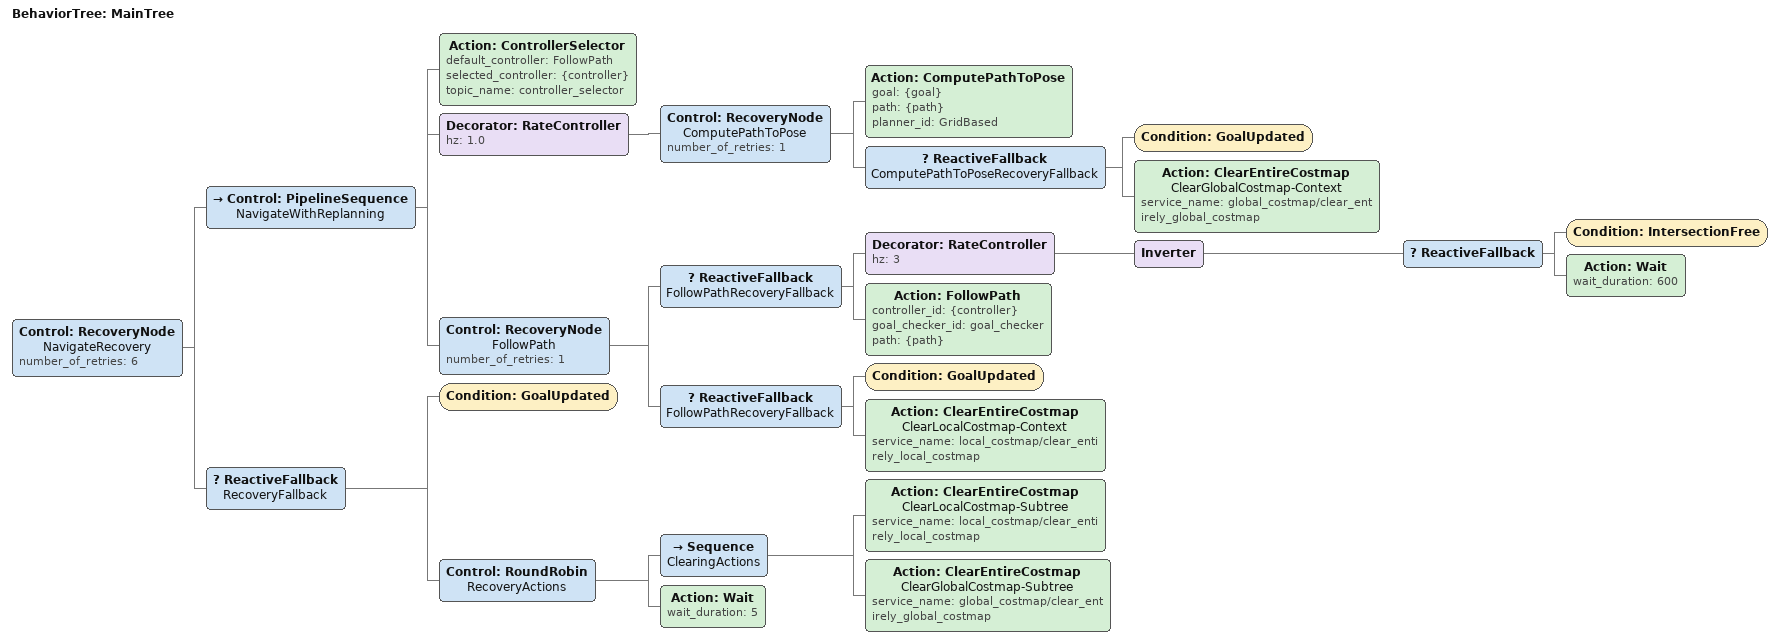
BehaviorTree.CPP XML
<?xml version="1.0"?>
<root main_tree_to_execute="MainTree">
    <BehaviorTree ID="MainTree">
        <Control ID="RecoveryNode" name="NavigateRecovery" number_of_retries="6">
            <Control ID="PipelineSequence" name="NavigateWithReplanning">
                <Action ID="ControllerSelector" default_controller="FollowPath" selected_controller="{controller}" topic_name="controller_selector"/>
                <Decorator ID="RateController" hz="1.0">
                    <Control ID="RecoveryNode" name="ComputePathToPose" number_of_retries="1">
                        <Action ID="ComputePathToPose" goal="{goal}" path="{path}" planner_id="GridBased"/>
                        <ReactiveFallback name="ComputePathToPoseRecoveryFallback">
                            <Condition ID="GoalUpdated"/>
                            <Action ID="ClearEntireCostmap" name="ClearGlobalCostmap-Context" service_name="global_costmap/clear_entirely_global_costmap"/>
                        </ReactiveFallback>
                    </Control>
                </Decorator>
                <Control ID="RecoveryNode" name="FollowPath" number_of_retries="1">
                    <ReactiveFallback name="FollowPathRecoveryFallback">
                        <Decorator ID="RateController" hz="3">
                            <Inverter>
                                <ReactiveFallback>
                                    <Condition ID="IntersectionFree"/>
                                    <Action ID="Wait" wait_duration="600"/>
                                </ReactiveFallback>
                            </Inverter>
                        </Decorator>
                        <Action ID="FollowPath" controller_id="{controller}" goal_checker_id="goal_checker" path="{path}"/>
                    </ReactiveFallback>
                    <ReactiveFallback name="FollowPathRecoveryFallback">
                        <Condition ID="GoalUpdated"/>
                        <Action ID="ClearEntireCostmap" name="ClearLocalCostmap-Context" service_name="local_costmap/clear_entirely_local_costmap"/>
                    </ReactiveFallback>
                </Control>
            </Control>
            <ReactiveFallback name="RecoveryFallback">
                <Condition ID="GoalUpdated"/>
                <Control ID="RoundRobin" name="RecoveryActions">
                    <Sequence name="ClearingActions">
                        <Action ID="ClearEntireCostmap" name="ClearLocalCostmap-Subtree" service_name="local_costmap/clear_entirely_local_costmap"/>
                        <Action ID="ClearEntireCostmap" name="ClearGlobalCostmap-Subtree" service_name="global_costmap/clear_entirely_global_costmap"/>
                    </Sequence>
                    <Action ID="Wait" wait_duration="5"/>
                </Control>
            </ReactiveFallback>
        </Control>
    </BehaviorTree>
</root>
